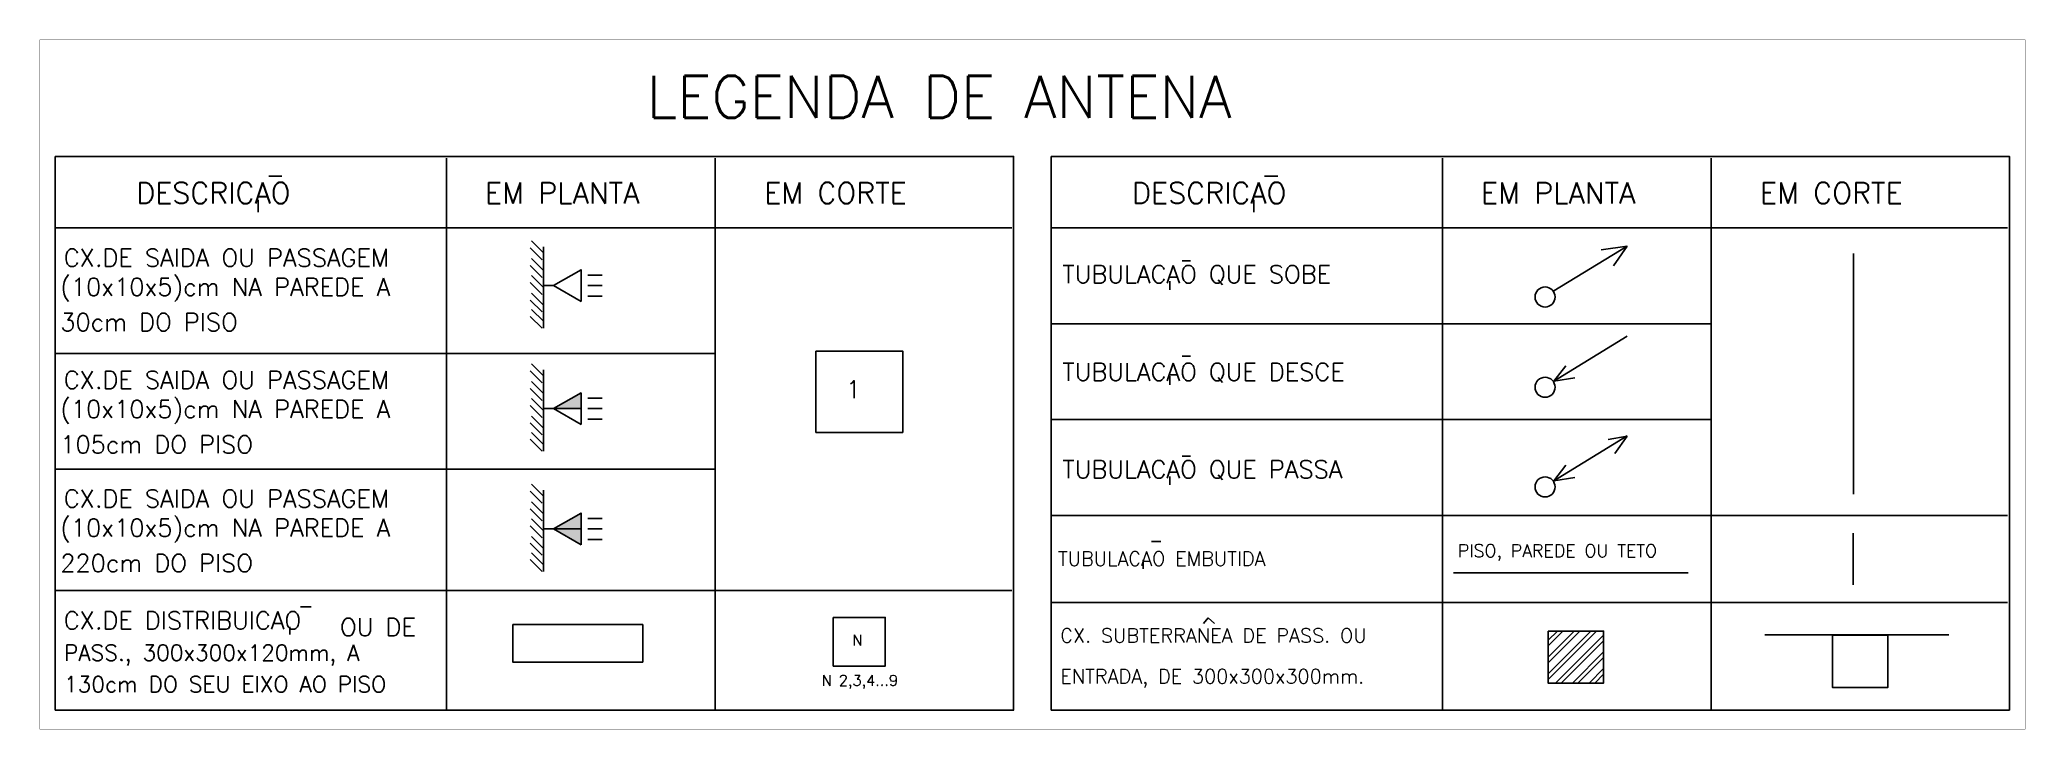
# Model space of a CAD drawing. Extents: x 0 to 0.188, y 0 to 0.065.
import ezdxf

# ---------------------------------------------------------------- set-up
doc = ezdxf.new("R2010")
doc.units = 0
doc.header["$LTSCALE"] = 250
doc.header["$MEASUREMENT"] = 0
doc.linetypes.add('DASHDOT', pattern=[1, 0.5, -0.25, 0, -0.25])
doc.layers.get('0').update_dxf_attribs({"linetype": 'CONTINUOUS'})
doc.layers.add('LEGENDAS', color=7, linetype='CONTINUOUS')
doc.styles.add('ROMANS', font='ROMANS.SHX', dxfattribs={"height": 80})

# ---------------------------------------------------------------- blocks, each defined once
blk = doc.blocks.new('*X0')
at = {"color": 0}
for p, q in [((261.55, 32.44), (265.61, 36.51)), ((261.55, 34.04), (264.02, 36.51)), ((261.55, 35.63), (262.43, 36.51)), ((261.55, 31.91), (266.14, 36.51)), ((261.55, 33.5), (264.55, 36.51)), ((261.55, 35.1), (262.96, 36.51)), ((262.26, 31.57), (266.81, 36.12)), ((262.79, 31.57), (266.81, 35.59)), ((263.85, 31.57), (266.81, 34.53)), ((264.38, 31.57), (266.81, 34)), ((265.45, 31.57), (266.81, 32.94)), ((265.98, 31.57), (266.81, 32.41))]:
    blk.add_line(p, q, dxfattribs=at)

msp = doc.modelspace()

# ---------------------------------------------------------------- linework, layer by layer
at = {"layer": 'LEGENDAS'}
for p, q in [((0.03854, 0.05416), (0.03854, 0.00175)), ((0.06404, 0.05416), (0.06404, 0.00175)), ((0.13307, 0.05416), (0.13307, 0.00175)), ((0.15857, 0.05416), (0.15857, 0.00175)), ((0.02165, 0.05246), (0.02291, 0.05246)), ((0.11619, 0.05246), (0.11745, 0.05246)), ((0.02065, 0.0502), (0.02065, 0.04902)), ((0.11518, 0.0502), (0.11518, 0.04902)), ((0.00145, 0.04754), (0.09219, 0.04754)), ((0.09598, 0.04754), (0.18672, 0.04754)), ((0.04773, 0.04575), (0.04773, 0.03803)), ((0.14364, 0.04157), (0.15061, 0.04582)), ((0.15061, 0.04582), (0.14813, 0.04547)), ((0.15061, 0.04582), (0.14931, 0.04393)), ((0.10837, 0.0444), (0.10916, 0.0444)), ((0.17209, 0.04512), (0.17209, 0.02226)), ((0.0487, 0.04206), (0.04773, 0.04206)), ((0.05193, 0.04306), (0.0533, 0.04306)), ((0.05193, 0.04206), (0.0533, 0.04206)), ((0.10719, 0.04247), (0.10719, 0.04167)), ((0.05193, 0.04105), (0.0533, 0.04105)), ((0.09598, 0.03842), (0.15857, 0.03842)), ((0.14364, 0.033), (0.15061, 0.03725)), ((0.10837, 0.03537), (0.10916, 0.03537)), ((0.14364, 0.033), (0.14477, 0.03446)), ((0.10719, 0.03345), (0.10719, 0.03265)), ((0.14364, 0.033), (0.14565, 0.0333)), ((0.0487, 0.03038), (0.04773, 0.03038)), ((0.0513, 0.03038), (0.0487, 0.03038)), ((0.05193, 0.03138), (0.0533, 0.03138)), ((0.05193, 0.03038), (0.0533, 0.03038)), ((0.05193, 0.02938), (0.0533, 0.02938)), ((0.09598, 0.02934), (0.15857, 0.02934)), ((0.14364, 0.02354), (0.15061, 0.02779)), ((0.15062, 0.02778), (0.14879, 0.02744)), ((0.15062, 0.02778), (0.14942, 0.02613)), ((0.10837, 0.02588), (0.10916, 0.02588)), ((0.14364, 0.02354), (0.14477, 0.025)), ((0.10719, 0.02395), (0.10719, 0.02316)), ((0.14364, 0.02354), (0.14565, 0.02384)), ((0.0487, 0.01896), (0.04773, 0.01896)), ((0.0513, 0.01896), (0.0487, 0.01896)), ((0.05193, 0.01996), (0.0533, 0.01996)), ((0.05193, 0.01896), (0.0533, 0.01896)), ((0.09598, 0.02023), (0.18672, 0.02023)), ((0.05193, 0.01796), (0.0533, 0.01796)), ((0.10546, 0.01778), (0.10634, 0.01778)), ((0.17205, 0.01857), (0.17205, 0.01365)), ((0.10467, 0.01604), (0.10467, 0.01517)), ((0.00145, 0.01311), (0.09219, 0.01311)), ((0.02468, 0.01158), (0.02568, 0.01158)), ((0.09598, 0.01197), (0.18672, 0.01197)), ((0.02367, 0.00967), (0.02367, 0.00894)), ((0.11039, 0.00998), (0.11082, 0.01052)), ((0.11082, 0.01052), (0.11142, 0.00998)), ((0.16368, 0.00892), (0.18114, 0.00892)), ((0.05016, 0.00633), (0.05016, 0.00631)), ((0.05062, 0.00633), (0.05062, 0.00631)), ((0.05109, 0.00633), (0.05109, 0.00631)), ((0.05155, 0.00633), (0.05155, 0.00631)), ((0.05209, 0.00633), (0.05209, 0.00631)), ((0.00139, 0.00175), (0.09239, 0.00175)), ((0.09592, 0.00175), (0.18689, 0.00175))]:
    msp.add_line(p, q, dxfattribs=at)
at = {"layer": 'LEGENDAS', "color": 7}
for p, q in [((0.04761, 0.04451), (0.04648, 0.04564)), ((0.04773, 0.04516), (0.04659, 0.0463)), ((0.04761, 0.04284), (0.04648, 0.04397)), ((0.04773, 0.04349), (0.04659, 0.04463)), ((0.04761, 0.04123), (0.04648, 0.04236)), ((0.04773, 0.04188), (0.04659, 0.04302)), ((0.04761, 0.03956), (0.04648, 0.04069)), ((0.04773, 0.04022), (0.04659, 0.04135)), ((0.04773, 0.03867), (0.04659, 0.0398)), ((0.04761, 0.03801), (0.04648, 0.03914)), ((0.00145, 0.03563), (0.06404, 0.03563)), ((0.04761, 0.03283), (0.04648, 0.03396)), ((0.04773, 0.03349), (0.04659, 0.03462)), ((0.04773, 0.03407), (0.04773, 0.02635)), ((0.04761, 0.03116), (0.04648, 0.03229)), ((0.04773, 0.03182), (0.04659, 0.03295)), ((0.04761, 0.02955), (0.04648, 0.03068)), ((0.04773, 0.03021), (0.04659, 0.03134)), ((0.04761, 0.02788), (0.04648, 0.02902)), ((0.04773, 0.02854), (0.04659, 0.02967)), ((0.04761, 0.02633), (0.04648, 0.02747)), ((0.04773, 0.02699), (0.04659, 0.02812)), ((0.00145, 0.02465), (0.06404, 0.02465)), ((0.04773, 0.02207), (0.04659, 0.0232)), ((0.04773, 0.02265), (0.04773, 0.01493)), ((0.04761, 0.02141), (0.04648, 0.02255)), ((0.04761, 0.01974), (0.04648, 0.02088)), ((0.04773, 0.0204), (0.04659, 0.02153)), ((0.04761, 0.01813), (0.04648, 0.01927)), ((0.04773, 0.01879), (0.04659, 0.01992)), ((0.04761, 0.01647), (0.04648, 0.0176)), ((0.04773, 0.01712), (0.04659, 0.01825)), ((0.04761, 0.01492), (0.04648, 0.01605)), ((0.04773, 0.01557), (0.04659, 0.0167))]:
    msp.add_line(p, q, dxfattribs=at)
at = {"layer": 'LEGENDAS', "linetype": 'DASHDOT'}
msp.add_line((0.13411, 0.01481), (0.15639, 0.01481), dxfattribs=at)
at = {"layer": 'LEGENDAS', "const_width": 0.00002}
msp.add_lwpolyline([(-0.00008, 0.06539), (-0.00008, -0.00005), (0.18839, -0.00005), (0.18839, 0.06539)], close=True, dxfattribs=at)
at = {"layer": 'LEGENDAS'}
for points in [[(0.00139, 0.05433), (0.09236, 0.05433), (0.09236, 0.00175)], [(0.00139, 0.00175), (0.00139, 0.05433)], [(0.09592, 0.05433), (0.18689, 0.05433), (0.18689, 0.00175)], [(0.09592, 0.00175), (0.09592, 0.05433)], [(0.0513, 0.04056), (0.0487, 0.04206), (0.0513, 0.04056)], [(0.0513, 0.02888), (0.0487, 0.03038), (0.0513, 0.02888)], [(0.0513, 0.01746), (0.0487, 0.01896), (0.0513, 0.01746)]]:
    msp.add_lwpolyline(points, dxfattribs=at)
for points in [[(0.0513, 0.04056), (0.0513, 0.04356), (0.0487, 0.04206)], [(0.0736, 0.03584), (0.0736, 0.02812), (0.08184, 0.02812), (0.08184, 0.03584)], [(0.0513, 0.02888), (0.0513, 0.03188), (0.0487, 0.03038)], [(0.0513, 0.01746), (0.0513, 0.02046), (0.0487, 0.01896)], [(0.04482, 0.00989), (0.04482, 0.00633), (0.05716, 0.00633), (0.05716, 0.00989)], [(0.07524, 0.01057), (0.07524, 0.00594), (0.08018, 0.00594), (0.08018, 0.01057)], [(0.1431, 0.00927), (0.1431, 0.00433), (0.14837, 0.00433), (0.14837, 0.00927)], [(0.17009, 0.00887), (0.17009, 0.00392), (0.17535, 0.00392), (0.17535, 0.00887)]]:
    msp.add_lwpolyline(points, close=True, dxfattribs=at)
for centre in [(0.14281, 0.04098), (0.14281, 0.03241), (0.14281, 0.02295)]:
    msp.add_circle(centre, 0.000953, dxfattribs=at)
for points in [[(0.0513, 0.03038), (0.0513, 0.03188), (0.0487, 0.03038)], [(0.0513, 0.01896), (0.0513, 0.02046), (0.0487, 0.01896)], [(0.0513, 0.01746), (0.0513, 0.01896), (0.0487, 0.01896)]]:
    msp.add_solid(points, dxfattribs=at)

# ---------------------------------------------------------------- block references
at = {"layer": 'LEGENDAS', "xscale": 0.001, "yscale": 0.001, "zscale": 0.001}
msp.add_blockref('*X0', (-0.11845, -0.02724), dxfattribs=at)

# ---------------------------------------------------------------- texts
at = {"layer": 'LEGENDAS', "style": 'ROMANS'}
for s, height, p in [('LEGENDA DE ANTENA', 0.004, (0.05752, 0.05799)), ('DESCRICAO', 0.002, (0.00907, 0.04986)), ('EM PLANTA', 0.002, (0.04218, 0.04986)), ('EM CORTE', 0.002, (0.06868, 0.04986)), ('DESCRICAO', 0.002, (0.1036, 0.04986)), ('EM PLANTA', 0.002, (0.13672, 0.04986)), ('EM CORTE', 0.002, (0.16321, 0.04986)), ('CX.DE SAIDA OU PASSAGEM', 0.0016799, (0.0022, 0.04387)), ('TUBULACAO QUE SOBE', 0.0016799, (0.09701, 0.0423)), ('(10x10x5)cm NA PAREDE A ', 0.0016799, (0.00187, 0.0411)), ('30cm DO PISO', 0.0016799, (0.00187, 0.03775)), ('CX.DE SAIDA OU PASSAGEM', 0.0016799, (0.0022, 0.03227)), ('TUBULACAO QUE DESCE', 0.0016799, (0.09701, 0.03303)), (' 1', 0.00168, (0.07528, 0.03137)), ('(10x10x5)cm NA PAREDE A ', 0.0016799, (0.00187, 0.0295)), ('105cm DO PISO', 0.0016799, (0.00187, 0.02614)), ('TUBULACAO QUE PASSA', 0.0016799, (0.09701, 0.02378)), ('CX.DE SAIDA OU PASSAGEM', 0.0016799, (0.0022, 0.021)), ('(10x10x5)cm NA PAREDE A ', 0.0016799, (0.00187, 0.01823)), ('PISO, PAREDE OU TETO', 0.0012095, (0.13452, 0.01629)), ('220cm DO PISO', 0.0016799, (0.00187, 0.01488)), ('TUBULACAO EMBUTIDA', 0.0013439, (0.09657, 0.01547)), ('CX.DE DISTRIBUICAO ', 0.0016799, (0.0022, 0.00944)), ('OU DE', 0.00168, (0.02842, 0.00881)), ('CX. SUBTERRANEA DE PASS. OU ', 0.0013439, (0.09679, 0.00818)), ('PASS., 300x300x120mm, A ', 0.0015119, (0.00222, 0.00645)), ('N', 0.00101, (0.07704, 0.00789)), ('130cm DO SEU EIXO AO PISO', 0.0015119, (0.00222, 0.00346)), ('N 2,3,4...9', 0.0010079, (0.07413, 0.00408)), ('ENTRADA, DE 300x300x300mm.', 0.0013439, (0.09679, 0.0043))]:
    msp.add_text(s, height=height, dxfattribs=at).set_placement(p)

doc.saveas('drawing.dxf')
